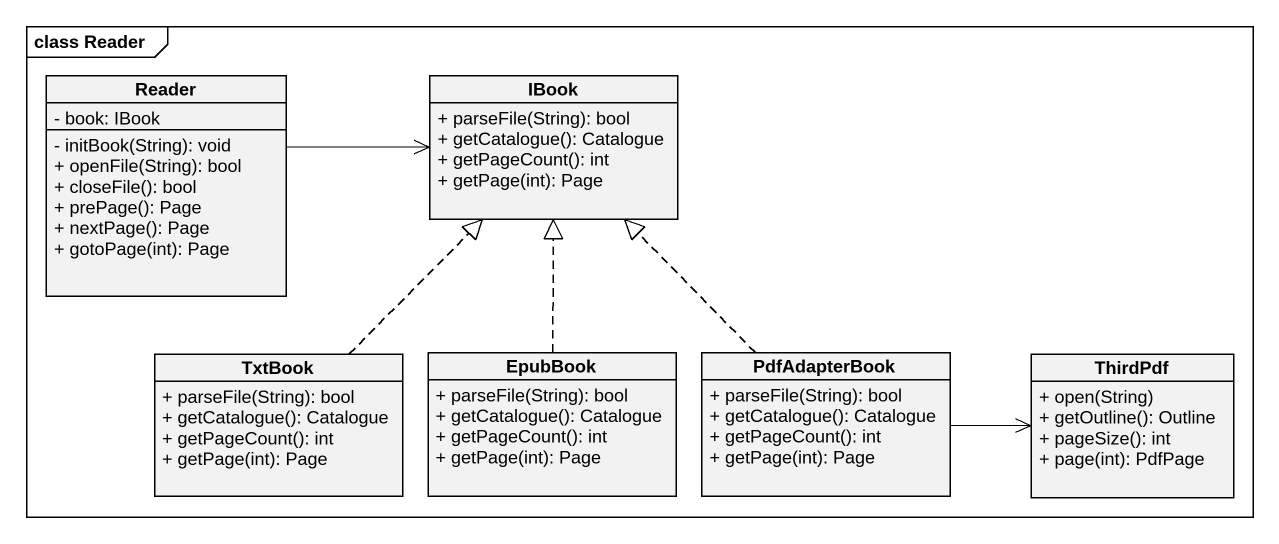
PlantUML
@startuml
mainframe class Reader
hide circle
hide empty members
skinparam classAttributeIconSize 0
class Reader {
  - book: IBook
  - initBook(String): void
  + openFile(String): bool
  + closeFile(): bool
  + prePage(): Page
  + nextPage(): Page
  + gotoPage(int): Page
}
class IBook {
  + parseFile(String): bool
  + getCatalogue(): Catalogue
  + getPageCount(): int
  + getPage(int): Page
}
class TxtBook {
  + parseFile(String): bool
  + getCatalogue(): Catalogue
  + getPageCount(): int
  + getPage(int): Page
}
class EpubBook {
  + parseFile(String): bool
  + getCatalogue(): Catalogue
  + getPageCount(): int
  + getPage(int): Page
}
class PdfAdapterBook {
  + parseFile(String): bool
  + getCatalogue(): Catalogue
  + getPageCount(): int
  + getPage(int): Page
}
class ThirdPdf {
  + open(String)
  + getOutline(): Outline
  + pageSize(): int
  + page(int): PdfPage
}
Reader -right-> IBook
TxtBook .up.|> IBook
EpubBook .up.|> IBook
PdfAdapterBook .up.|> IBook
PdfAdapterBook -right-> ThirdPdf
@enduml
